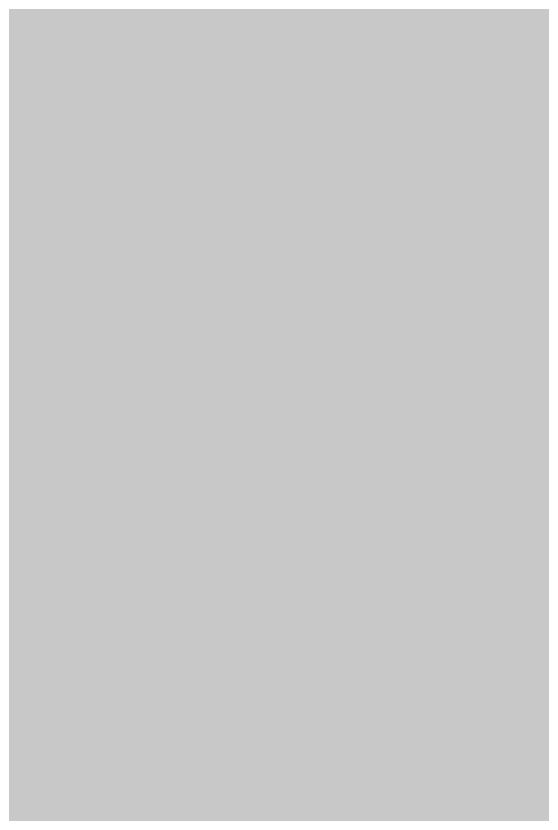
# Model space of a CAD drawing. Header units: millimetres. Extents: x 0 to 1189, y 0 to 841.
# Drawn here: x 1065.67016 to 1065.67368, y 69.7226 to 69.72795 of the extents above; entities that cross this region are included whole.
import ezdxf

# ---------------------------------------------------------------- set-up
doc = ezdxf.new("R2010")
doc.units = ezdxf.units.MM

msp = doc.modelspace()

# ---------------------------------------------------------------- hatches: boundary and pattern name
at = {"true_color": 0xd8a84a}
msp.add_hatch(color=7, dxfattribs=at).paths.add_polyline_path([(1065.6686791, 69.8271135), (1065.5755058, 69.7807389), (1065.490496, 69.7269417), (1065.4073447, 69.6637919), (1065.3488933, 69.6177012), (1065.2908347, 69.5821025), (1065.2221456, 69.5535337), (1065.1660947, 69.5343774), (1065.1290368, 69.5173616), (1065.0792081, 69.4879014), (1064.9041325, 69.3694878), (1064.7260646, 69.2566328), (1064.5451649, 69.1473452), (1064.5211857, 69.1331843), (1064.4975218, 69.1192114), (1064.4740073, 69.1053326), (1064.507152, 69.0968777), (1064.5403355, 69.0885832), (1064.5735632, 69.0804436), (1064.5819518, 69.0804436), (1064.5902297, 69.0804436), (1064.5984522, 69.0804436), (1064.5984522, 69.0636666), (1064.5984522, 69.0471108), (1064.5984522, 69.0306656), (1064.5264207, 69.029859), (1064.4867947, 69.0242129), (1064.4456089, 69.0088877), (1064.4279184, 68.9994548), (1064.4104601, 68.990138), (1064.393118, 68.9808876), (1064.3619349, 68.9644369), (1064.3308181, 68.947859), (1064.2997843, 68.9311096), (1064.2997843, 68.9059441), (1064.2997843, 68.8811104), (1064.2997843, 68.8564426), (1064.3372579, 68.8576271), (1064.3672759, 68.8659189), (1064.4155679, 68.888425), (1064.4641107, 68.9146866), (1064.4853142, 68.926153), (1064.4973531, 68.9326527), (1064.5825279, 68.979598), (1064.6664527, 69.0282136), (1064.7492547, 69.0792738), (1064.8458046, 69.1427122), (1064.9439973, 69.1988111), (1065.0511333, 69.240679), (1065.0747207, 69.2453894), (1065.0979984, 69.2500391), (1065.1211212, 69.2546666), (1065.1211212, 69.2714436), (1065.1211212, 69.2879994), (1065.1211212, 69.3044446), (1065.1941787, 69.362246), (1065.2720149, 69.4136649), (1065.3528875, 69.4600008), (1065.3837149, 69.4740474), (1065.4142988, 69.4885973), (1065.4446782, 69.5035565), (1065.4692242, 69.528794), (1065.4941188, 69.553683), (1065.5193451, 69.5782235), (1065.5733285, 69.5975245), (1065.6027657, 69.6164825), (1065.6328888, 69.6513474), (1065.6449553, 69.6686407), (1065.6568615, 69.6857071), (1065.6686791, 69.7026685), (1065.6854562, 69.7194456), (1065.7020119, 69.7360013), (1065.7184571, 69.7524465), (1065.7016801, 69.7776121), (1065.6851243, 69.8024457)])
at = {"true_color": 0xb79644}
msp.add_hatch(color=7, dxfattribs=at).paths.add_polyline_path([(1065.6686791, 69.8271135), (1065.6435136, 69.8103365), (1065.6186799, 69.7937807), (1065.5940121, 69.7773355), (1065.5486515, 69.7556793), (1065.5036282, 69.7333428), (1065.4592631, 69.7097619), (1065.414426, 69.6684747), (1065.3912866, 69.6150141), (1065.3700112, 69.5035565), (1065.4239373, 69.5048821), (1065.4529745, 69.5141611), (1065.4820116, 69.5393469), (1065.4945944, 69.5524459), (1065.5070113, 69.5653734), (1065.5193451, 69.5782235), (1065.5733285, 69.5975245), (1065.6027657, 69.6164825), (1065.6328888, 69.6513474), (1065.6449553, 69.6686407), (1065.6568615, 69.6857071), (1065.6686791, 69.7026685), (1065.6854562, 69.7194456), (1065.7020119, 69.7360013), (1065.7184571, 69.7524465), (1065.7016801, 69.7776121), (1065.6851243, 69.8024457)])
at = {"true_color": 0xff7f00}
msp.add_hatch(color=7, dxfattribs=at).paths.add_polyline_path([(1065.6686791, 69.7275575), (1065.7037081, 69.710043), (1065.7166135, 69.7035903), (1065.7184571, 69.7026685)])

doc.saveas('drawing.dxf')
